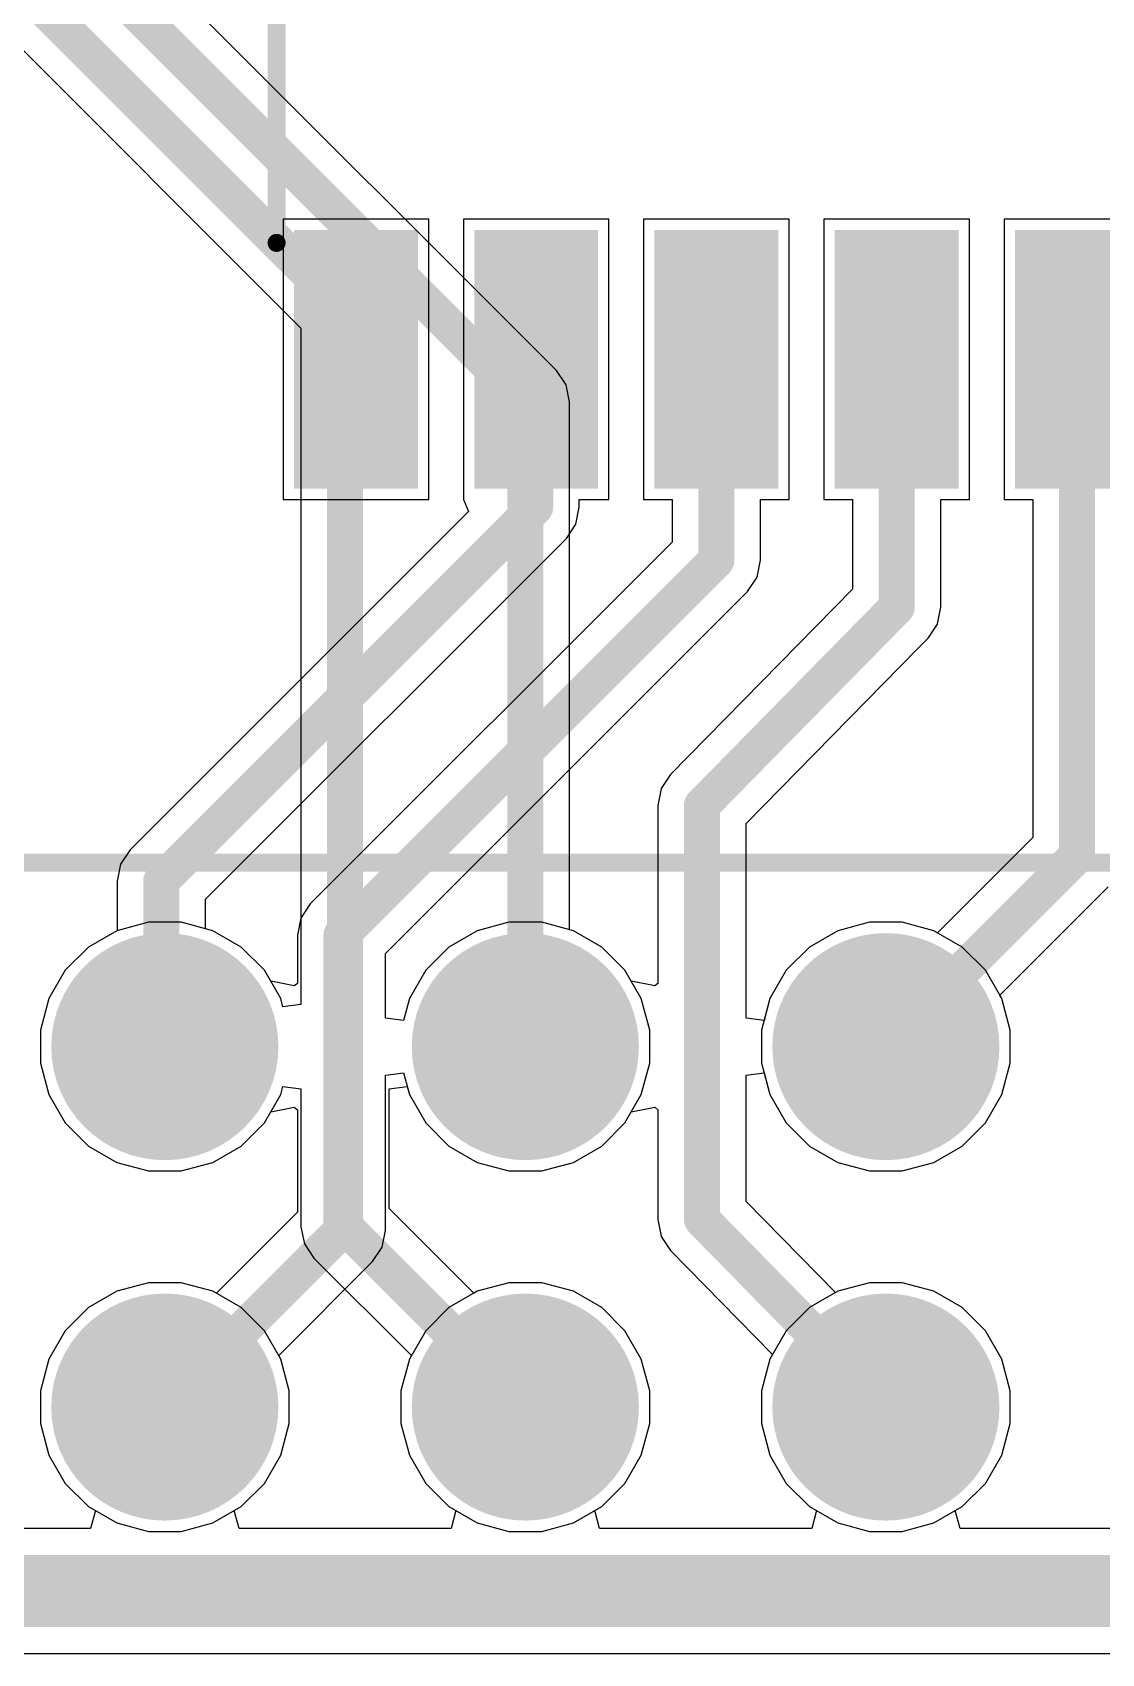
# Model space of a CAD drawing. Header units: millimetres. Extents: x -0.13 to 3.86, y -0.01 to 4.3.
# Drawn here: x 1.7893 to 2.0858, y 0.3316 to 0.7814 of the extents above; entities that cross this region are included whole.
import ezdxf

# ---------------------------------------------------------------- set-up
doc = ezdxf.new("R2010")
doc.units = ezdxf.units.MM
doc.header["$MEASUREMENT"] = 0
for name, color, linetype in [('BottomLayer', 5, 'Continuous'), ('BottomSolder', 6, 'Continuous'), ('MultiLayer', 9, 'Continuous'), ('PadHoleLayer', 156, 'Continuous'), ('TopLayer', 1, 'Continuous'), ('TopOverlay', 2, 'Continuous'), ('TopPaste', 8, 'Continuous'), ('TopSolder', 216, 'Continuous')]:
    doc.layers.add(name, color=color, linetype=linetype)

# ---------------------------------------------------------------- blocks, each defined once
blk = doc.blocks.new('SOIC_14_119')
at = {"layer": 'TopLayer'}
for points in [[(-0.13819, 0.13681), (-0.13819, 0.16319), (-0.07441, 0.16319), (-0.07441, 0.13681)], [(0.07441, 0.13681), (0.07441, 0.16319), (0.13819, 0.16319), (0.13819, 0.13681)], [(-0.13819, 0.08681), (-0.13819, 0.11319), (-0.07441, 0.11319), (-0.07441, 0.08681)], [(0.07441, 0.08681), (0.07441, 0.11319), (0.13819, 0.11319), (0.13819, 0.08681)], [(-0.13819, 0.03681), (-0.13819, 0.06319), (-0.07441, 0.06319), (-0.07441, 0.03681)], [(0.07441, 0.03681), (0.07441, 0.06319), (0.13819, 0.06319), (0.13819, 0.03681)], [(-0.13819, -0.01319), (-0.13819, 0.01319), (-0.07441, 0.01319), (-0.07441, -0.01319)], [(0.07441, -0.01319), (0.07441, 0.01319), (0.13819, 0.01319), (0.13819, -0.01319)], [(-0.13819, -0.06319), (-0.13819, -0.03681), (-0.07441, -0.03681), (-0.07441, -0.06319)], [(0.07441, -0.06319), (0.07441, -0.03681), (0.13819, -0.03681), (0.13819, -0.06319)], [(-0.13819, -0.11319), (-0.13819, -0.08681), (-0.07441, -0.08681), (-0.07441, -0.11319)], [(0.07441, -0.11319), (0.07441, -0.08681), (0.13819, -0.08681), (0.13819, -0.11319)], [(-0.13819, -0.16319), (-0.13819, -0.13681), (-0.07441, -0.13681), (-0.07441, -0.16319)], [(0.07441, -0.16319), (0.07441, -0.13681), (0.13819, -0.13681), (0.13819, -0.16319)]]:
    blk.add_hatch(color=1, dxfattribs=at).paths.add_polyline_path(points)
at = {"layer": 'TopOverlay'}
blk.add_hatch(color=2, dxfattribs=at).paths.add_polyline_path([(-0.07037, 0.134), (-0.05637, 0.134), (-0.05637, 0.166), (-0.07037, 0.166)])
at = {"layer": 'TopPaste'}
for points in [[(-0.13819, 0.13681), (-0.13819, 0.16319), (-0.07441, 0.16319), (-0.07441, 0.13681)], [(0.07441, 0.13681), (0.07441, 0.16319), (0.13819, 0.16319), (0.13819, 0.13681)], [(-0.13819, 0.08681), (-0.13819, 0.11319), (-0.07441, 0.11319), (-0.07441, 0.08681)], [(0.07441, 0.08681), (0.07441, 0.11319), (0.13819, 0.11319), (0.13819, 0.08681)], [(-0.13819, 0.03681), (-0.13819, 0.06319), (-0.07441, 0.06319), (-0.07441, 0.03681)], [(0.07441, 0.03681), (0.07441, 0.06319), (0.13819, 0.06319), (0.13819, 0.03681)], [(-0.13819, -0.01319), (-0.13819, 0.01319), (-0.07441, 0.01319), (-0.07441, -0.01319)], [(0.07441, -0.01319), (0.07441, 0.01319), (0.13819, 0.01319), (0.13819, -0.01319)], [(-0.13819, -0.06319), (-0.13819, -0.03681), (-0.07441, -0.03681), (-0.07441, -0.06319)], [(0.07441, -0.06319), (0.07441, -0.03681), (0.13819, -0.03681), (0.13819, -0.06319)], [(-0.13819, -0.11319), (-0.13819, -0.08681), (-0.07441, -0.08681), (-0.07441, -0.11319)], [(0.07441, -0.11319), (0.07441, -0.08681), (0.13819, -0.08681), (0.13819, -0.11319)], [(-0.13819, -0.16319), (-0.13819, -0.13681), (-0.07441, -0.13681), (-0.07441, -0.16319)], [(0.07441, -0.16319), (0.07441, -0.13681), (0.13819, -0.13681), (0.13819, -0.16319)]]:
    blk.add_hatch(color=8, dxfattribs=at).paths.add_polyline_path(points)
at = {"layer": 'TopSolder'}
for points in [[(-0.14219, 0.13281), (-0.14219, 0.16719), (-0.07041, 0.16719), (-0.07041, 0.13281)], [(0.07041, 0.13281), (0.07041, 0.16719), (0.14219, 0.16719), (0.14219, 0.13281)], [(-0.14219, 0.08281), (-0.14219, 0.11719), (-0.07041, 0.11719), (-0.07041, 0.08281)], [(0.07041, 0.08281), (0.07041, 0.11719), (0.14219, 0.11719), (0.14219, 0.08281)], [(-0.14219, 0.03281), (-0.14219, 0.06719), (-0.07041, 0.06719), (-0.07041, 0.03281)], [(0.07041, 0.03281), (0.07041, 0.06719), (0.14219, 0.06719), (0.14219, 0.03281)], [(-0.14219, -0.01719), (-0.14219, 0.01719), (-0.07041, 0.01719), (-0.07041, -0.01719)], [(0.07041, -0.01719), (0.07041, 0.01719), (0.14219, 0.01719), (0.14219, -0.01719)], [(-0.14219, -0.06719), (-0.14219, -0.03281), (-0.07041, -0.03281), (-0.07041, -0.06719)], [(0.07041, -0.06719), (0.07041, -0.03281), (0.14219, -0.03281), (0.14219, -0.06719)], [(-0.14219, -0.11719), (-0.14219, -0.08281), (-0.07041, -0.08281), (-0.07041, -0.11719)], [(0.07041, -0.11719), (0.07041, -0.08281), (0.14219, -0.08281), (0.14219, -0.11719)], [(-0.14219, -0.16719), (-0.14219, -0.13281), (-0.07041, -0.13281), (-0.07041, -0.16719)], [(0.07041, -0.16719), (0.07041, -0.13281), (0.14219, -0.13281), (0.14219, -0.16719)]]:
    blk.add_hatch(color=216, dxfattribs=at).paths.add_polyline_path(points)
at = {"layer": 'TopOverlay', "const_width": 0.005}
for points in [[(0.074, 0.172), (-0.071, 0.172)], [(-0.15137, 0.146), (-0.15137, 0.156)], [(-0.14637, 0.151), (-0.15137, 0.156)], [(-0.15137, 0.146), (-0.14637, 0.151)], [(0.074, -0.172), (-0.071, -0.172)]]:
    blk.add_lwpolyline(points, dxfattribs=at)
at = {"layer": 'TopOverlay', "const_width": 0.0025}
for points in [[(-0.07225, 0.172, 1), (-0.06975, 0.172, 1)], [(0.07275, 0.172, 1), (0.07525, 0.172, 1)], [(-0.15262, 0.156, 1), (-0.15012, 0.156, 1)], [(-0.15262, 0.156, 1), (-0.15012, 0.156, 1)], [(-0.14762, 0.151, 1), (-0.14512, 0.151, 1)], [(-0.14762, 0.151, 1), (-0.14512, 0.151, 1)], [(-0.15262, 0.146, 1), (-0.15012, 0.146, 1)], [(-0.15262, 0.146, 1), (-0.15012, 0.146, 1)], [(-0.07225, -0.172, 1), (-0.06975, -0.172, 1)], [(0.07275, -0.172, 1), (0.07525, -0.172, 1)]]:
    blk.add_lwpolyline(points, format="xyb", close=True, dxfattribs=at)
blk = doc.blocks.new('N3314_5302RB_206')
at = {"layer": 'BottomLayer'}
h = blk.add_hatch(color=5, dxfattribs=at)
edge = h.paths.add_edge_path()
edge.add_arc((-0.1, 0.05), 0.0275, 0, 360)
h = blk.add_hatch(color=5, dxfattribs=at)
edge = h.paths.add_edge_path()
edge.add_arc((0, 0.05), 0.0275, 0, 360)
h = blk.add_hatch(color=5, dxfattribs=at)
edge = h.paths.add_edge_path()
edge.add_arc((0.1, 0.05), 0.0275, 0, 360)
h = blk.add_hatch(color=5, dxfattribs=at)
edge = h.paths.add_edge_path()
edge.add_arc((-0.1, -0.05), 0.0275, 0, 360)
h = blk.add_hatch(color=5, dxfattribs=at)
edge = h.paths.add_edge_path()
edge.add_arc((0, -0.05), 0.0275, 0, 360)
h = blk.add_hatch(color=5, dxfattribs=at)
edge = h.paths.add_edge_path()
edge.add_arc((0.1, -0.05), 0.0275, 0, 360)
at = {"layer": 'BottomSolder'}
h = blk.add_hatch(color=6, dxfattribs=at)
edge = h.paths.add_edge_path()
edge.add_arc((-0.1, 0.05), 0.0315, 0, 360)
h = blk.add_hatch(color=6, dxfattribs=at)
edge = h.paths.add_edge_path()
edge.add_arc((0, 0.05), 0.0315, 0, 360)
h = blk.add_hatch(color=6, dxfattribs=at)
edge = h.paths.add_edge_path()
edge.add_arc((0.1, 0.05), 0.0315, 0, 360)
h = blk.add_hatch(color=6, dxfattribs=at)
edge = h.paths.add_edge_path()
edge.add_arc((-0.1, -0.05), 0.0315, 0, 360)
h = blk.add_hatch(color=6, dxfattribs=at)
edge = h.paths.add_edge_path()
edge.add_arc((0, -0.05), 0.0315, 0, 360)
h = blk.add_hatch(color=6, dxfattribs=at)
edge = h.paths.add_edge_path()
edge.add_arc((0.1, -0.05), 0.0315, 0, 360)
at = {"layer": 'MultiLayer'}
h = blk.add_hatch(color=9, dxfattribs=at)
edge = h.paths.add_edge_path()
edge.add_arc((-0.1, 0.05), 0.0275, 0, 360)
h = blk.add_hatch(color=9, dxfattribs=at)
edge = h.paths.add_edge_path()
edge.add_arc((0, 0.05), 0.0275, 0, 360)
h = blk.add_hatch(color=9, dxfattribs=at)
edge = h.paths.add_edge_path()
edge.add_arc((0.1, 0.05), 0.0275, 0, 360)
h = blk.add_hatch(color=9, dxfattribs=at)
edge = h.paths.add_edge_path()
edge.add_arc((-0.1, -0.05), 0.0275, 0, 360)
h = blk.add_hatch(color=9, dxfattribs=at)
edge = h.paths.add_edge_path()
edge.add_arc((0, -0.05), 0.0275, 0, 360)
h = blk.add_hatch(color=9, dxfattribs=at)
edge = h.paths.add_edge_path()
edge.add_arc((0.1, -0.05), 0.0275, 0, 360)
at = {"layer": 'PadHoleLayer'}
h = blk.add_hatch(color=156, dxfattribs=at)
edge = h.paths.add_edge_path()
edge.add_arc((-0.1, 0.05), 0.0175, 0, 360)
h = blk.add_hatch(color=156, dxfattribs=at)
edge = h.paths.add_edge_path()
edge.add_arc((0, 0.05), 0.0175, 0, 360)
h = blk.add_hatch(color=156, dxfattribs=at)
edge = h.paths.add_edge_path()
edge.add_arc((0.1, 0.05), 0.0175, 0, 360)
h = blk.add_hatch(color=156, dxfattribs=at)
edge = h.paths.add_edge_path()
edge.add_arc((-0.1, -0.05), 0.0175, 0, 360)
h = blk.add_hatch(color=156, dxfattribs=at)
edge = h.paths.add_edge_path()
edge.add_arc((0, -0.05), 0.0175, 0, 360)
h = blk.add_hatch(color=156, dxfattribs=at)
edge = h.paths.add_edge_path()
edge.add_arc((0.1, -0.05), 0.0175, 0, 360)
at = {"layer": 'TopLayer'}
h = blk.add_hatch(color=1, dxfattribs=at)
edge = h.paths.add_edge_path()
edge.add_arc((-0.1, 0.05), 0.0275, 0, 360)
h = blk.add_hatch(color=1, dxfattribs=at)
edge = h.paths.add_edge_path()
edge.add_arc((0, 0.05), 0.0275, 0, 360)
h = blk.add_hatch(color=1, dxfattribs=at)
edge = h.paths.add_edge_path()
edge.add_arc((0.1, 0.05), 0.0275, 0, 360)
h = blk.add_hatch(color=1, dxfattribs=at)
edge = h.paths.add_edge_path()
edge.add_arc((-0.1, -0.05), 0.0275, 0, 360)
h = blk.add_hatch(color=1, dxfattribs=at)
edge = h.paths.add_edge_path()
edge.add_arc((0, -0.05), 0.0275, 0, 360)
h = blk.add_hatch(color=1, dxfattribs=at)
edge = h.paths.add_edge_path()
edge.add_arc((0.1, -0.05), 0.0275, 0, 360)
at = {"layer": 'TopSolder'}
h = blk.add_hatch(color=216, dxfattribs=at)
edge = h.paths.add_edge_path()
edge.add_arc((-0.1, 0.05), 0.0315, 0, 360)
h = blk.add_hatch(color=216, dxfattribs=at)
edge = h.paths.add_edge_path()
edge.add_arc((0, 0.05), 0.0315, 0, 360)
h = blk.add_hatch(color=216, dxfattribs=at)
edge = h.paths.add_edge_path()
edge.add_arc((0.1, 0.05), 0.0315, 0, 360)
h = blk.add_hatch(color=216, dxfattribs=at)
edge = h.paths.add_edge_path()
edge.add_arc((-0.1, -0.05), 0.0315, 0, 360)
h = blk.add_hatch(color=216, dxfattribs=at)
edge = h.paths.add_edge_path()
edge.add_arc((0, -0.05), 0.0315, 0, 360)
h = blk.add_hatch(color=216, dxfattribs=at)
edge = h.paths.add_edge_path()
edge.add_arc((0.1, -0.05), 0.0315, 0, 360)
at = {"layer": 'TopOverlay', "const_width": 0.005}
blk.add_lwpolyline([(-0.732, 0.101), (0.732, 0.101)], dxfattribs=at)

msp = doc.modelspace()

# ---------------------------------------------------------------- linework, layer by layer
at = {"layer": 'BottomLayer'}
for p, q in [((1.34902, 1.21411), (1.86377, 0.69937)), ((1.93465, 0.68759), (1.41224, 1.21001)), ((1.86377, 0.69937), (1.86377, 0.51168)), ((1.9373, 0.68362), (1.93465, 0.68759)), ((1.93824, 0.67894), (1.9373, 0.68362)), ((1.93824, 0.53244), (1.93824, 0.67894)), ((1.81268, 0.53215), (1.80482, 0.52761)), ((1.82146, 0.5345), (1.81268, 0.53215)), ((1.83054, 0.5345), (1.82146, 0.5345)), ((1.83932, 0.53215), (1.83054, 0.5345)), ((1.84718, 0.52761), (1.83932, 0.53215)), ((1.93932, 0.53215), (1.93824, 0.53244)), ((1.94718, 0.52761), (1.93932, 0.53215)), ((2.01268, 0.53215), (2.00482, 0.52761)), ((2.02146, 0.5345), (2.01268, 0.53215)), ((2.03054, 0.5345), (2.02146, 0.5345)), ((2.03932, 0.53215), (2.03054, 0.5345)), ((2.04718, 0.52761), (2.03932, 0.53215)), ((1.80482, 0.52761), (1.79839, 0.52118)), ((1.85361, 0.52118), (1.84718, 0.52761)), ((1.95361, 0.52118), (1.94718, 0.52761)), ((2.00482, 0.52761), (1.99839, 0.52118)), ((2.05361, 0.52118), (2.04718, 0.52761)), ((1.79839, 0.52118), (1.79385, 0.51332)), ((1.85815, 0.51332), (1.85361, 0.52118)), ((1.95815, 0.51332), (1.95361, 0.52118)), ((1.99839, 0.52118), (1.99385, 0.51332)), ((2.05815, 0.51332), (2.05361, 0.52118)), ((1.79385, 0.51332), (1.7915, 0.50454)), ((1.85877, 0.51102), (1.85815, 0.51332)), ((1.9605, 0.50454), (1.95815, 0.51332)), ((1.99385, 0.51332), (1.9915, 0.50454)), ((2.0605, 0.50454), (2.05815, 0.51332)), ((1.86377, 0.51168), (1.85877, 0.51102)), ((1.7915, 0.50454), (1.7915, 0.49546)), ((1.9605, 0.49546), (1.9605, 0.50454)), ((1.9915, 0.50454), (1.9915, 0.49546)), ((2.0605, 0.49546), (2.0605, 0.50454)), ((1.7915, 0.49546), (1.79385, 0.48668)), ((1.95815, 0.48668), (1.9605, 0.49546)), ((1.9915, 0.49546), (1.99385, 0.48668)), ((2.05815, 0.48668), (2.0605, 0.49546)), ((1.79385, 0.48668), (1.79839, 0.47882)), ((1.85361, 0.47882), (1.85815, 0.48668)), ((1.85815, 0.48668), (1.85877, 0.48898)), ((1.85877, 0.48898), (1.86377, 0.48832)), ((1.86377, 0.48832), (1.86377, 0.45)), ((1.88824, 0.48832), (1.89324, 0.48898)), ((1.88824, 0.45507), (1.88824, 0.48832)), ((1.89324, 0.48898), (1.89385, 0.48668)), ((1.89385, 0.48668), (1.89839, 0.47882)), ((1.95361, 0.47882), (1.95815, 0.48668)), ((1.99385, 0.48668), (1.99839, 0.47882)), ((2.05361, 0.47882), (2.05815, 0.48668)), ((1.79839, 0.47882), (1.80482, 0.47239)), ((1.84718, 0.47239), (1.85361, 0.47882)), ((1.89839, 0.47882), (1.90482, 0.47239)), ((1.94718, 0.47239), (1.95361, 0.47882)), ((1.99839, 0.47882), (2.00482, 0.47239)), ((2.04718, 0.47239), (2.05361, 0.47882)), ((1.80482, 0.47239), (1.81268, 0.46785)), ((1.83932, 0.46785), (1.84718, 0.47239)), ((1.90482, 0.47239), (1.91268, 0.46785)), ((1.93932, 0.46785), (1.94718, 0.47239)), ((2.00482, 0.47239), (2.01268, 0.46785)), ((2.03932, 0.46785), (2.04718, 0.47239)), ((1.81268, 0.46785), (1.82146, 0.4655)), ((1.83054, 0.4655), (1.83932, 0.46785)), ((1.91268, 0.46785), (1.92146, 0.4655)), ((1.93054, 0.4655), (1.93932, 0.46785)), ((2.01268, 0.46785), (2.02146, 0.4655)), ((2.03054, 0.4655), (2.03932, 0.46785)), ((1.82146, 0.4655), (1.83054, 0.4655)), ((1.92146, 0.4655), (1.93054, 0.4655)), ((2.02146, 0.4655), (2.03054, 0.4655)), ((1.91171, 0.43159), (1.88824, 0.45507)), ((1.86377, 0.45), (1.8647, 0.44532)), ((1.8647, 0.44532), (1.86735, 0.44135)), ((1.86735, 0.44135), (1.89441, 0.41429)), ((1.81268, 0.43215), (1.80482, 0.42761)), ((1.82146, 0.4345), (1.81268, 0.43215)), ((1.83054, 0.4345), (1.82146, 0.4345)), ((1.83932, 0.43215), (1.83054, 0.4345)), ((1.84718, 0.42761), (1.83932, 0.43215)), ((1.91268, 0.43215), (1.91171, 0.43159)), ((1.92146, 0.4345), (1.91268, 0.43215)), ((1.93054, 0.4345), (1.92146, 0.4345)), ((1.93932, 0.43215), (1.93054, 0.4345)), ((1.94718, 0.42761), (1.93932, 0.43215)), ((2.01268, 0.43215), (2.00482, 0.42761)), ((2.02146, 0.4345), (2.01268, 0.43215)), ((2.03054, 0.4345), (2.02146, 0.4345)), ((2.03932, 0.43215), (2.03054, 0.4345)), ((2.04718, 0.42761), (2.03932, 0.43215)), ((1.80482, 0.42761), (1.79839, 0.42118)), ((1.85361, 0.42118), (1.84718, 0.42761)), ((1.95361, 0.42118), (1.94718, 0.42761)), ((2.00482, 0.42761), (1.99839, 0.42118)), ((2.05361, 0.42118), (2.04718, 0.42761)), ((1.79839, 0.42118), (1.79385, 0.41332)), ((1.85815, 0.41332), (1.85361, 0.42118)), ((1.95815, 0.41332), (1.95361, 0.42118)), ((1.99839, 0.42118), (1.99385, 0.41332)), ((2.05815, 0.41332), (2.05361, 0.42118)), ((1.89441, 0.41429), (1.89385, 0.41332)), ((1.79385, 0.41332), (1.7915, 0.40454)), ((1.8605, 0.40454), (1.85815, 0.41332)), ((1.89385, 0.41332), (1.8915, 0.40454)), ((1.9605, 0.40454), (1.95815, 0.41332)), ((1.99385, 0.41332), (1.9915, 0.40454)), ((2.0605, 0.40454), (2.05815, 0.41332)), ((1.7915, 0.40454), (1.7915, 0.39546)), ((1.8605, 0.39546), (1.8605, 0.40454)), ((1.8915, 0.40454), (1.8915, 0.39546)), ((1.9605, 0.39546), (1.9605, 0.40454)), ((1.9915, 0.40454), (1.9915, 0.39546)), ((2.0605, 0.39546), (2.0605, 0.40454)), ((1.7915, 0.39546), (1.79385, 0.38668)), ((1.85815, 0.38668), (1.8605, 0.39546)), ((1.8915, 0.39546), (1.89385, 0.38668)), ((1.95815, 0.38668), (1.9605, 0.39546)), ((1.9915, 0.39546), (1.99385, 0.38668)), ((2.05815, 0.38668), (2.0605, 0.39546)), ((1.79385, 0.38668), (1.79839, 0.37882)), ((1.85361, 0.37882), (1.85815, 0.38668)), ((1.89385, 0.38668), (1.89839, 0.37882)), ((1.95361, 0.37882), (1.95815, 0.38668)), ((1.99385, 0.38668), (1.99839, 0.37882)), ((2.05361, 0.37882), (2.05815, 0.38668)), ((1.79839, 0.37882), (1.80482, 0.37239)), ((1.84718, 0.37239), (1.85361, 0.37882)), ((1.89839, 0.37882), (1.90482, 0.37239)), ((1.94718, 0.37239), (1.95361, 0.37882)), ((1.99839, 0.37882), (2.00482, 0.37239)), ((2.04718, 0.37239), (2.05361, 0.37882)), ((1.80482, 0.37239), (1.80676, 0.37127)), ((1.80676, 0.37127), (1.80542, 0.36627)), ((1.84524, 0.37127), (1.84718, 0.37239)), ((1.84658, 0.36627), (1.84524, 0.37127)), ((1.90482, 0.37239), (1.90676, 0.37127)), ((1.90676, 0.37127), (1.90542, 0.36627)), ((1.94524, 0.37127), (1.94718, 0.37239)), ((1.94658, 0.36627), (1.94524, 0.37127)), ((2.00482, 0.37239), (2.00676, 0.37127)), ((2.00676, 0.37127), (2.00542, 0.36627)), ((2.04524, 0.37127), (2.04718, 0.37239)), ((2.04658, 0.36627), (2.04524, 0.37127)), ((1.80542, 0.36627), (1.78424, 0.36627)), ((1.90542, 0.36627), (1.84658, 0.36627)), ((2.00542, 0.36627), (1.94658, 0.36627)), ((2.10542, 0.36627), (2.04658, 0.36627)), ((1.77706, 0.33161), (2.30294, 0.33161))]:
    msp.add_line(p, q, dxfattribs=at)
for points, const_width in [([(1.35767, 1.22276), (1.876, 0.70443)], 0.01), ([(1.4, 1.20494), (1.926, 0.67894)], 0.01), ([(1.876, 0.45), (1.876, 0.70443)], 0.01), ([(1.926, 0.50994), (1.926, 0.67894)], 0.01), ([(1.925, 0.50894), (1.926, 0.50994)], 0.01), ([(1.876, 0.45), (1.926, 0.4)], 0.01), ([(1.77706, 0.34894), (2.30294, 0.34894)], 0.02)]:
    msp.add_lwpolyline(points, dxfattribs=dict(at, const_width=const_width))
at = {"layer": 'BottomLayer', "const_width": 0.005}
for points in [[(1.8735, 0.70443, 1), (1.8785, 0.70443, 1)], [(1.8735, 0.70443, 1), (1.8785, 0.70443, 1)], [(1.9235, 0.67894, 1), (1.9285, 0.67894, 1)], [(1.9235, 0.67894, 1), (1.9285, 0.67894, 1)], [(1.9225, 0.50894, 1), (1.9275, 0.50894, 1)], [(1.9235, 0.50994, 1), (1.9285, 0.50994, 1)], [(1.9235, 0.50994, 1), (1.9285, 0.50994, 1)], [(1.8735, 0.45, 1), (1.8785, 0.45, 1)], [(1.8735, 0.45, 1), (1.8785, 0.45, 1)], [(1.9235, 0.4, 1), (1.9285, 0.4, 1)]]:
    msp.add_lwpolyline(points, format="xyb", close=True, dxfattribs=at)
at = {"layer": 'TopLayer'}
for p, q in [((1.89919, 0.72959), (1.85881, 0.72959)), ((1.85881, 0.72959), (1.85881, 0.65181)), ((1.89919, 0.65181), (1.89919, 0.72959)), ((1.94919, 0.72959), (1.90881, 0.72959)), ((1.90881, 0.72959), (1.90881, 0.65181)), ((1.94919, 0.65181), (1.94919, 0.72959)), ((1.99919, 0.72959), (1.95881, 0.72959)), ((1.95881, 0.72959), (1.95881, 0.65181)), ((1.99919, 0.65181), (1.99919, 0.72959)), ((2.04919, 0.72959), (2.00881, 0.72959)), ((2.00881, 0.72959), (2.00881, 0.65181)), ((2.04919, 0.65181), (2.04919, 0.72959)), ((2.09919, 0.72959), (2.05881, 0.72959)), ((2.05881, 0.72959), (2.05881, 0.65181)), ((1.9102, 0.64845), (1.81635, 0.55459)), ((1.85881, 0.65181), (1.89919, 0.65181)), ((1.90881, 0.65181), (1.90881, 0.65181)), ((1.90881, 0.65181), (1.9102, 0.64845)), ((1.94003, 0.64499), (1.94096, 0.64967)), ((1.94096, 0.64967), (1.94096, 0.65181)), ((1.94096, 0.65181), (1.94919, 0.65181)), ((1.95881, 0.65181), (1.96677, 0.65181)), ((1.96677, 0.65181), (1.96677, 0.64001)), ((1.99124, 0.63494), (1.99124, 0.65181)), ((1.99124, 0.65181), (1.99919, 0.65181)), ((2.00881, 0.65181), (2.01677, 0.65181)), ((2.01677, 0.65181), (2.01677, 0.62693)), ((2.04124, 0.62192), (2.04124, 0.65181)), ((2.04124, 0.65181), (2.04919, 0.65181)), ((2.05881, 0.65181), (2.06677, 0.65181)), ((2.06677, 0.65181), (2.06677, 0.55807)), ((1.93738, 0.64102), (1.94003, 0.64499)), ((1.83724, 0.54087), (1.93738, 0.64102)), ((1.96677, 0.64001), (1.86635, 0.53959)), ((1.9903, 0.63026), (1.99124, 0.63494)), ((1.98765, 0.62629), (1.9903, 0.63026)), ((1.88724, 0.52587), (1.98765, 0.62629)), ((2.01677, 0.62693), (1.96627, 0.57551)), ((2.04078, 0.61963), (2.04124, 0.62192)), ((2.03901, 0.6153), (2.0403, 0.61724)), ((2.0403, 0.61724), (2.04032, 0.61729)), ((2.04032, 0.61729), (2.04035, 0.61734)), ((2.04035, 0.61734), (2.04078, 0.61963)), ((2.03486, 0.61043), (2.03773, 0.61335)), ((2.03773, 0.61335), (2.03901, 0.6153)), ((1.98724, 0.56194), (2.03486, 0.61043)), ((2.03486, 0.61043), (2.03486, 0.61043)), ((1.96366, 0.57152), (1.96322, 0.56923)), ((1.96369, 0.57157), (1.96366, 0.57152)), ((1.9637, 0.57162), (1.96369, 0.57157)), ((1.96499, 0.57356), (1.9637, 0.57162)), ((1.96627, 0.57551), (1.96499, 0.57356)), ((1.96322, 0.56923), (1.96277, 0.56694)), ((1.96277, 0.56694), (1.96277, 0.5175)), ((1.98724, 0.50794), (1.98724, 0.56194)), ((2.06677, 0.55807), (2.04029, 0.53159)), ((1.81635, 0.55459), (1.8137, 0.55062)), ((1.8137, 0.55062), (1.81277, 0.54594)), ((1.81277, 0.54594), (1.81277, 0.53217)), ((2.05759, 0.51429), (2.08765, 0.54435)), ((1.83724, 0.53271), (1.83724, 0.54087)), ((1.8637, 0.53562), (1.86277, 0.53094)), ((1.86635, 0.53959), (1.8637, 0.53562)), ((1.81268, 0.53215), (1.80482, 0.52761)), ((1.81277, 0.53217), (1.81268, 0.53215)), ((1.83932, 0.53215), (1.83724, 0.53271)), ((1.84718, 0.52761), (1.83932, 0.53215)), ((1.86277, 0.53094), (1.86277, 0.5175)), ((1.91268, 0.53215), (1.90482, 0.52761)), ((1.92146, 0.5345), (1.91268, 0.53215)), ((1.93054, 0.5345), (1.92146, 0.5345)), ((1.93932, 0.53215), (1.93054, 0.5345)), ((1.94718, 0.52761), (1.93932, 0.53215)), ((2.01268, 0.53215), (2.00482, 0.52761)), ((2.02146, 0.5345), (2.01268, 0.53215)), ((2.03054, 0.5345), (2.02146, 0.5345)), ((2.03932, 0.53215), (2.03054, 0.5345)), ((2.04029, 0.53159), (2.03932, 0.53215)), ((1.80482, 0.52761), (1.79839, 0.52118)), ((1.85361, 0.52118), (1.84718, 0.52761)), ((1.90482, 0.52761), (1.89839, 0.52118)), ((1.95361, 0.52118), (1.94718, 0.52761)), ((2.00482, 0.52761), (1.99839, 0.52118)), ((1.88724, 0.50794), (1.88724, 0.52587)), ((1.79839, 0.52118), (1.79385, 0.51332)), ((1.85537, 0.51813), (1.85361, 0.52118)), ((1.8619, 0.51683), (1.85537, 0.51813)), ((1.86277, 0.5175), (1.8619, 0.51683)), ((1.89839, 0.52118), (1.89385, 0.51332)), ((1.95537, 0.51813), (1.95361, 0.52118)), ((1.9619, 0.51683), (1.95537, 0.51813)), ((1.96277, 0.5175), (1.9619, 0.51683)), ((1.99839, 0.52118), (1.99385, 0.51332)), ((1.79385, 0.51332), (1.7915, 0.50454)), ((1.89385, 0.51332), (1.89224, 0.50729)), ((1.99385, 0.51332), (1.99224, 0.50729)), ((2.05815, 0.51332), (2.05759, 0.51429)), ((2.0605, 0.50454), (2.05815, 0.51332)), ((1.7915, 0.50454), (1.7915, 0.49546)), ((1.89224, 0.50729), (1.88724, 0.50794)), ((1.99224, 0.50729), (1.98724, 0.50794)), ((2.0605, 0.49546), (2.0605, 0.50454)), ((1.7915, 0.49546), (1.79385, 0.48668)), ((2.05815, 0.48668), (2.0605, 0.49546)), ((1.88724, 0.49206), (1.89224, 0.49271)), ((1.88724, 0.449), (1.88724, 0.49206)), ((1.89224, 0.49271), (1.89385, 0.48668)), ((1.98724, 0.49206), (1.99224, 0.49271)), ((1.98724, 0.45702), (1.98724, 0.49206)), ((1.99224, 0.49271), (1.99385, 0.48668)), ((1.79385, 0.48668), (1.79839, 0.47882)), ((1.89385, 0.48668), (1.89839, 0.47882)), ((1.99385, 0.48668), (1.99839, 0.47882)), ((2.05361, 0.47882), (2.05815, 0.48668)), ((1.85361, 0.47882), (1.85537, 0.48187)), ((1.85537, 0.48187), (1.8619, 0.48317)), ((1.8619, 0.48317), (1.86277, 0.4825)), ((1.86277, 0.4825), (1.86277, 0.45407)), ((1.95361, 0.47882), (1.95537, 0.48187)), ((1.95537, 0.48187), (1.9619, 0.48317)), ((1.9619, 0.48317), (1.96277, 0.4825)), ((1.96277, 0.4825), (1.96277, 0.45202)), ((1.79839, 0.47882), (1.80482, 0.47239)), ((1.84718, 0.47239), (1.85361, 0.47882)), ((1.89839, 0.47882), (1.90482, 0.47239)), ((1.94718, 0.47239), (1.95361, 0.47882)), ((1.99839, 0.47882), (2.00482, 0.47239)), ((2.04718, 0.47239), (2.05361, 0.47882)), ((1.80482, 0.47239), (1.81268, 0.46785)), ((1.83932, 0.46785), (1.84718, 0.47239)), ((1.90482, 0.47239), (1.91268, 0.46785)), ((1.93932, 0.46785), (1.94718, 0.47239)), ((2.00482, 0.47239), (2.01268, 0.46785)), ((2.03932, 0.46785), (2.04718, 0.47239)), ((1.81268, 0.46785), (1.82146, 0.4655)), ((1.83054, 0.4655), (1.83932, 0.46785)), ((1.91268, 0.46785), (1.92146, 0.4655)), ((1.93054, 0.4655), (1.93932, 0.46785)), ((2.01268, 0.46785), (2.02146, 0.4655)), ((2.03054, 0.4655), (2.03932, 0.46785)), ((1.82146, 0.4655), (1.83054, 0.4655)), ((1.92146, 0.4655), (1.93054, 0.4655)), ((2.02146, 0.4655), (2.03054, 0.4655)), ((2.012, 0.43176), (1.98724, 0.45702)), ((1.86277, 0.45407), (1.84029, 0.43159)), ((1.96277, 0.45202), (1.96322, 0.44974)), ((1.8863, 0.44432), (1.88724, 0.449)), ((1.96322, 0.44974), (1.96365, 0.44745)), ((1.96365, 0.44745), (1.96368, 0.4474)), ((1.96368, 0.4474), (1.9637, 0.44734)), ((1.9637, 0.44734), (1.96499, 0.4454)), ((1.96499, 0.4454), (1.96626, 0.44345)), ((1.88365, 0.44035), (1.8863, 0.44432)), ((1.96626, 0.44345), (1.99458, 0.41457)), ((1.85759, 0.41429), (1.88365, 0.44035)), ((1.81268, 0.43215), (1.80482, 0.42761)), ((1.82146, 0.4345), (1.81268, 0.43215)), ((1.83054, 0.4345), (1.82146, 0.4345)), ((1.83932, 0.43215), (1.83054, 0.4345)), ((1.84029, 0.43159), (1.83932, 0.43215)), ((1.91268, 0.43215), (1.90482, 0.42761)), ((1.92146, 0.4345), (1.91268, 0.43215)), ((1.93054, 0.4345), (1.92146, 0.4345)), ((1.93932, 0.43215), (1.93054, 0.4345)), ((1.94718, 0.42761), (1.93932, 0.43215)), ((2.01268, 0.43215), (2.012, 0.43176)), ((2.02146, 0.4345), (2.01268, 0.43215)), ((2.03054, 0.4345), (2.02146, 0.4345)), ((2.03932, 0.43215), (2.03054, 0.4345)), ((2.04718, 0.42761), (2.03932, 0.43215)), ((1.80482, 0.42761), (1.79839, 0.42118)), ((1.90482, 0.42761), (1.89839, 0.42118)), ((1.95361, 0.42118), (1.94718, 0.42761)), ((2.05361, 0.42118), (2.04718, 0.42761)), ((1.79839, 0.42118), (1.79385, 0.41332)), ((1.89839, 0.42118), (1.89385, 0.41332)), ((1.95815, 0.41332), (1.95361, 0.42118)), ((2.05815, 0.41332), (2.05361, 0.42118)), ((1.85815, 0.41332), (1.85759, 0.41429)), ((1.99458, 0.41457), (1.99385, 0.41332)), ((1.79385, 0.41332), (1.7915, 0.40454)), ((1.8605, 0.40454), (1.85815, 0.41332)), ((1.89385, 0.41332), (1.8915, 0.40454)), ((1.9605, 0.40454), (1.95815, 0.41332)), ((1.99385, 0.41332), (1.9915, 0.40454)), ((2.0605, 0.40454), (2.05815, 0.41332)), ((1.7915, 0.40454), (1.7915, 0.39546)), ((1.8605, 0.39546), (1.8605, 0.40454)), ((1.8915, 0.40454), (1.8915, 0.39546)), ((1.9605, 0.39546), (1.9605, 0.40454)), ((1.9915, 0.40454), (1.9915, 0.39546)), ((2.0605, 0.39546), (2.0605, 0.40454)), ((1.7915, 0.39546), (1.79385, 0.38668)), ((1.85815, 0.38668), (1.8605, 0.39546)), ((1.8915, 0.39546), (1.89385, 0.38668)), ((1.95815, 0.38668), (1.9605, 0.39546)), ((1.9915, 0.39546), (1.99385, 0.38668)), ((2.05815, 0.38668), (2.0605, 0.39546)), ((1.79385, 0.38668), (1.79839, 0.37882)), ((1.85361, 0.37882), (1.85815, 0.38668)), ((1.89385, 0.38668), (1.89839, 0.37882)), ((1.95361, 0.37882), (1.95815, 0.38668)), ((1.99385, 0.38668), (1.99839, 0.37882)), ((2.05361, 0.37882), (2.05815, 0.38668)), ((1.79839, 0.37882), (1.80482, 0.37239)), ((1.84718, 0.37239), (1.85361, 0.37882)), ((1.89839, 0.37882), (1.90482, 0.37239)), ((1.94718, 0.37239), (1.95361, 0.37882)), ((1.99839, 0.37882), (2.00482, 0.37239)), ((2.04718, 0.37239), (2.05361, 0.37882)), ((1.80482, 0.37239), (1.81268, 0.36785)), ((1.83932, 0.36785), (1.84718, 0.37239)), ((1.90482, 0.37239), (1.91268, 0.36785)), ((1.93932, 0.36785), (1.94718, 0.37239)), ((2.00482, 0.37239), (2.01268, 0.36785)), ((2.03932, 0.36785), (2.04718, 0.37239)), ((1.81268, 0.36785), (1.82146, 0.3655)), ((1.82146, 0.3655), (1.83054, 0.3655)), ((1.83054, 0.3655), (1.83932, 0.36785)), ((1.91268, 0.36785), (1.92146, 0.3655)), ((1.92146, 0.3655), (1.93054, 0.3655)), ((1.93054, 0.3655), (1.93932, 0.36785)), ((2.01268, 0.36785), (2.02146, 0.3655)), ((2.02146, 0.3655), (2.03054, 0.3655)), ((2.03054, 0.3655), (2.03932, 0.36785))]:
    msp.add_line(p, q, dxfattribs=at)
at = {"layer": 'TopLayer', "const_width": 0.01}
for points in [[(1.92873, 0.69043), (1.929, 0.6907)], [(1.92873, 0.64967), (1.92873, 0.69043)], [(1.979, 0.63494), (1.979, 0.6907)], [(2.029, 0.62192), (2.029, 0.6907)], [(2.079, 0.553), (2.079, 0.6907)], [(1.825, 0.54594), (1.92873, 0.64967)], [(1.875, 0.53094), (1.979, 0.63494)], [(2.02614, 0.619), (2.029, 0.62192)], [(1.975, 0.56694), (2.02614, 0.619)], [(1.975, 0.45202), (1.975, 0.56694)], [(2.026, 0.5), (2.079, 0.553)], [(1.825, 0.5), (1.825, 0.54594)], [(1.875, 0.449), (1.875, 0.53094)], [(1.975, 0.45202), (2.026, 0.4)], [(1.826, 0.4), (1.875, 0.449)]]:
    msp.add_lwpolyline(points, dxfattribs=at)
at = {"layer": 'TopLayer', "const_width": 0.005}
for points in [[(1.92623, 0.69043, 1), (1.93123, 0.69043, 1)], [(1.92623, 0.69043, 1), (1.93123, 0.69043, 1)], [(1.9265, 0.6907, 1), (1.9315, 0.6907, 1)], [(1.9765, 0.6907, 1), (1.9815, 0.6907, 1)], [(2.0265, 0.6907, 1), (2.0315, 0.6907, 1)], [(2.0765, 0.6907, 1), (2.0815, 0.6907, 1)], [(1.92623, 0.64967, 1), (1.93123, 0.64967, 1)], [(1.92623, 0.64967, 1), (1.93123, 0.64967, 1)], [(1.9765, 0.63494, 1), (1.9815, 0.63494, 1)], [(1.9765, 0.63494, 1), (1.9815, 0.63494, 1)], [(2.0265, 0.62192, 1), (2.0315, 0.62192, 1)], [(2.0265, 0.62192, 1), (2.0315, 0.62192, 1)], [(2.02364, 0.619, 1), (2.02864, 0.619, 1)], [(2.02364, 0.619, 1), (2.02864, 0.619, 1)], [(1.9725, 0.56694, 1), (1.9775, 0.56694, 1)], [(1.9725, 0.56694, 1), (1.9775, 0.56694, 1)], [(2.0765, 0.553, 1), (2.0815, 0.553, 1)], [(2.0765, 0.553, 1), (2.0815, 0.553, 1)], [(1.8225, 0.54594, 1), (1.8275, 0.54594, 1)], [(1.8225, 0.54594, 1), (1.8275, 0.54594, 1)], [(1.8725, 0.53094, 1), (1.8775, 0.53094, 1)], [(1.8725, 0.53094, 1), (1.8775, 0.53094, 1)], [(1.8225, 0.5, 1), (1.8275, 0.5, 1)], [(2.0235, 0.5, 1), (2.0285, 0.5, 1)], [(1.9725, 0.45202, 1), (1.9775, 0.45202, 1)], [(1.9725, 0.45202, 1), (1.9775, 0.45202, 1)], [(1.8725, 0.449, 1), (1.8775, 0.449, 1)], [(1.8725, 0.449, 1), (1.8775, 0.449, 1)], [(1.8235, 0.4, 1), (1.8285, 0.4, 1)], [(2.0235, 0.4, 1), (2.0285, 0.4, 1)]]:
    msp.add_lwpolyline(points, format="xyb", close=True, dxfattribs=at)

# ---------------------------------------------------------------- block references
at = {"rotation": 270}
msp.add_blockref('SOIC_14_119', (2.029, 0.797), dxfattribs=at)
msp.add_blockref('N3314_5302RB_206', (1.926, 0.45))

doc.saveas('drawing.dxf')
